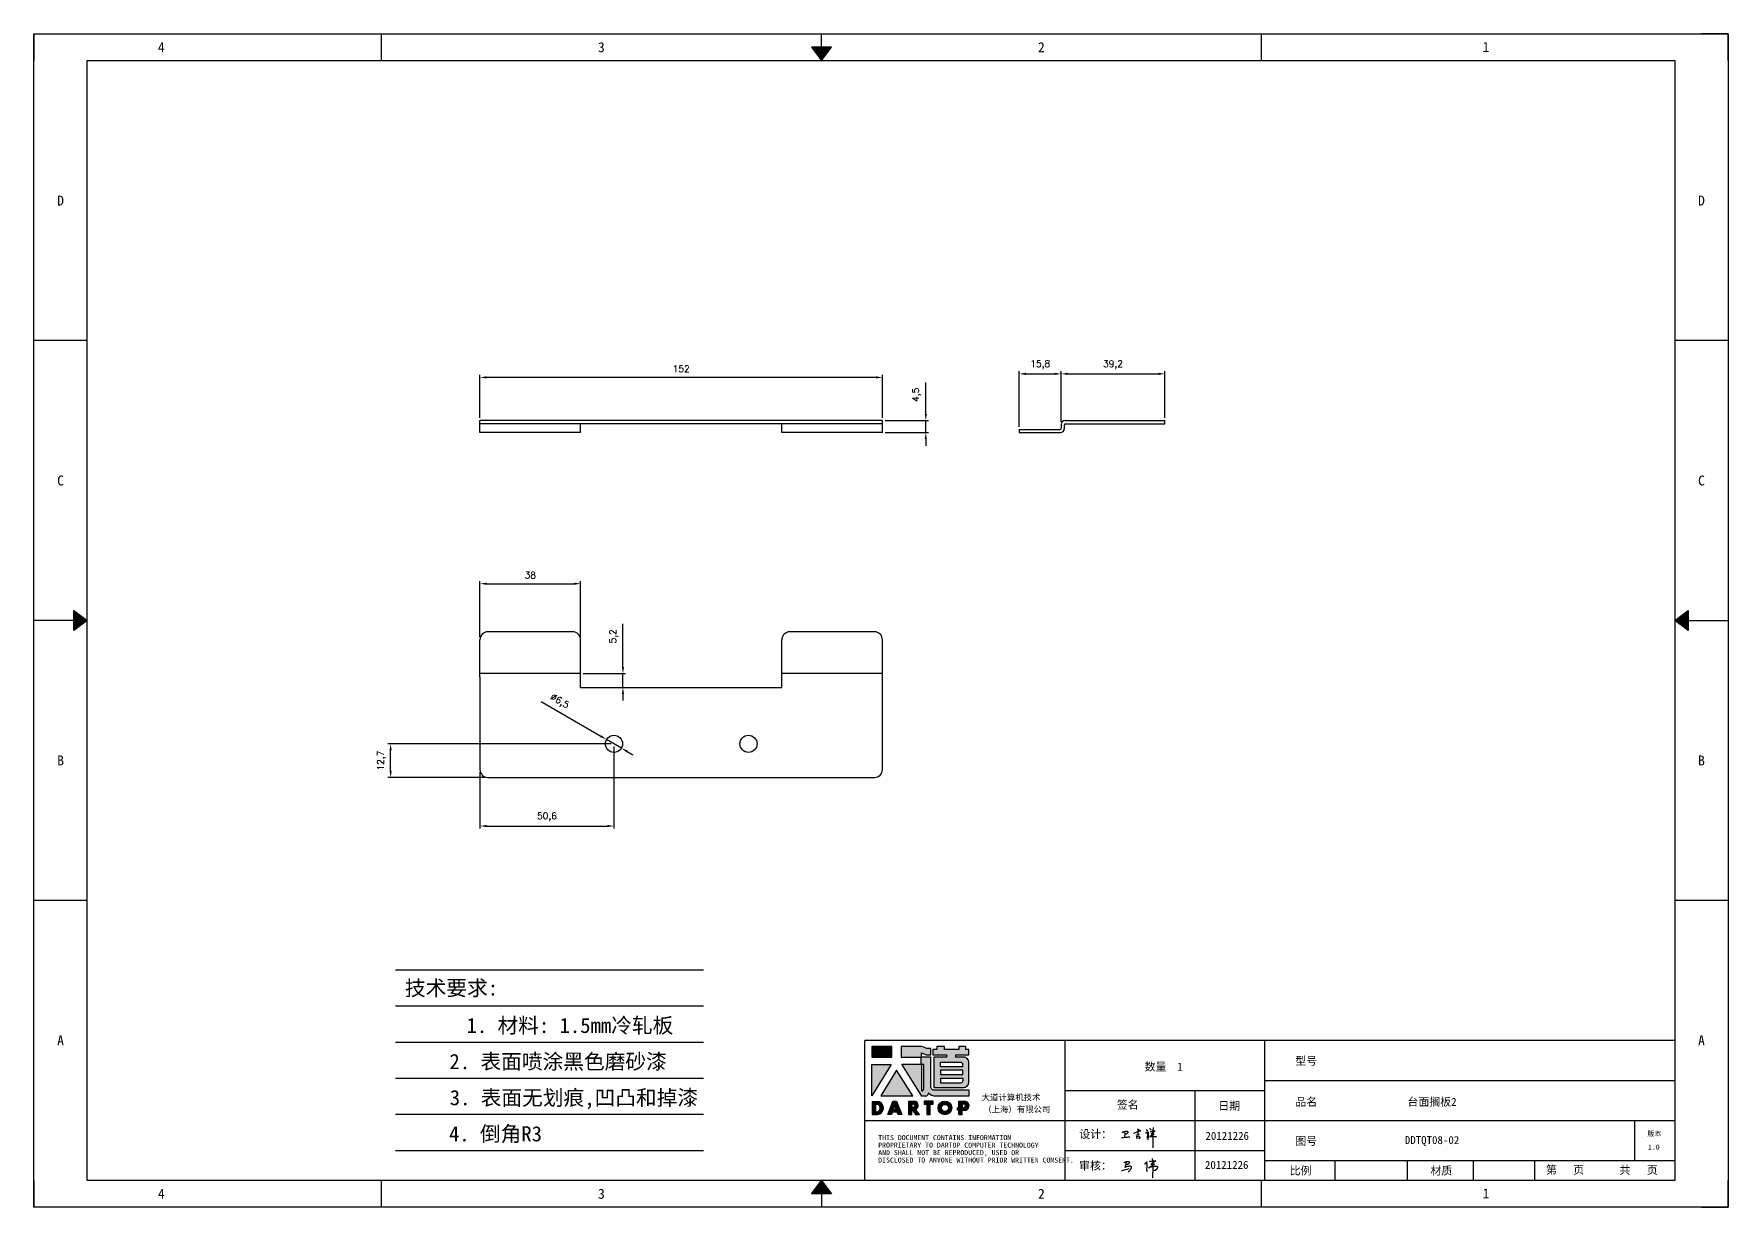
# Model space of a CAD drawing. Header units: millimetres. Extents: x 120943 to 145233, y 4425 to 40233.
# Drawn here: x 124384 to 125023, y 4425 to 4868 of the extents above; entities that cross this region are included whole.
import ezdxf
from ezdxf.enums import TextEntityAlignment as Align

# ---------------------------------------------------------------- set-up
doc = ezdxf.new("R2010")
doc.units = ezdxf.units.MM
doc.linetypes.add('DOT', pattern=[0.25, 0, -0.25])
doc.layers.add('4', color=7, linetype='Continuous')
doc.layers.add('print', color=30, linetype='Continuous')
doc.layers.add('dim', color=2, linetype='Continuous', lineweight=9)
doc.styles.add('Dartop', font='SIMFANG.TTF')
doc.styles.add('HZ', font='SimSun.ttf')
doc.styles.add('hzHT', font='SIMHEI.TTF')
doc.styles.get("Standard").update_dxf_attribs({"font": 'txt', "bigfont": 'gbcbig.shx'})
doc.dimstyles.new('0.5small', dxfattribs={"dimtxt": 2.5, "dimasz": 2.5, "dimexe": 1, "dimexo": 1, "dimgap": 2, "dimtad": 1, "dimtxsty": 'Standard', "dimcen": 2.5, "dimadec": 0, "dimazin": 0, "dimtfac": 1, "dimtmove": 0, "dimatfit": 3, "dimfxl": 1, "dimarcsym": 0})

# ---------------------------------------------------------------- blocks, each defined once
blk = doc.blocks.new('*U527')
at = {"color": 254, "linetype": 'Continuous', "extrusion": (0, 0, -1)}
for points in [[(-17, 0.333), (-16.812, 0.25), (-17, 0.5)], [(-17, 0.333), (-17.188, 0.25), (-16.812, 0.25)], [(-17, 0.333), (-17, 0.5), (-17.188, 0.25)]]:
    blk.add_solid(points, dxfattribs=at)
blk = doc.blocks.new('*U526')
at = {"color": 254, "linetype": 'Continuous', "extrusion": (0, 0, -1)}
for points in [[(-33.167, 11), (-33, 11), (-33.25, 11.188)], [(-33.167, 11), (-33.25, 11.188), (-33.25, 10.812)], [(-33.167, 11), (-33.25, 10.812), (-33, 11)]]:
    blk.add_solid(points, dxfattribs=at)
blk = doc.blocks.new('*U528')
at = {"color": 254, "linetype": 'Continuous'}
for points in [[(17, 21.667), (17.188, 21.75), (16.812, 21.75)], [(17, 21.667), (16.812, 21.75), (17, 21.5)], [(17, 21.667), (17, 21.5), (17.188, 21.75)]]:
    blk.add_solid(points, dxfattribs=at)
blk = doc.blocks.new('*U525')
at = {"color": 254, "linetype": 'Continuous', "extrusion": (0, 0, -1)}
for points in [[(-0.833, 11), (-0.75, 10.812), (-0.75, 11.188)], [(-0.833, 11), (-0.75, 11.188), (-1, 11)], [(-0.833, 11), (-1, 11), (-0.75, 10.812)]]:
    blk.add_solid(points, dxfattribs=at)
blk = doc.blocks.new('dadao')
for p, q in [((48, 19.2), (44.9, 10.4)), ((44.9, 10.4), (51.2, 10.4)), ((51.2, 10.4), (48, 19.2))]:
    blk.add_line(p, q)
for points in [[(41.8, 121.6), (41.8, 143.7), (-0.4, 143.7), (-0.4, 121.6), (41.8, 121.6)], [(104.8, 122), (104.8, 130.3), (114.1, 126.3), (124.2, 126.3), (124.2, 139.6), (115.9, 139.6), (105.1, 143.9), (61.5, 143.9)], [(61.7, 144), (61.7, 121.3), (103.9, 121.3)], [(113.4, 38.7), (105.1, 38.7), (63, 106.5), (103.9, 106.5), (103.9, 120.9), (103.9, 121.3)], [(109.7, 53.6), (109.7, 106.2), (104.3, 106.2), (104.3, 50.4), (106.6, 50.4)], [(144.6, 94.4), (144.6, 84.8), (192, 84.8), (192, 94.1), (144.9, 94.1)], [(120.2, 45), (119.5, 45), (119.5, 44.6)], [(0, 28), (0, 0), (11.8, 0)], [(0.1, 28), (14, 28)], [(7.1, 21.8), (7.1, 6.1), (12, 6.1)], [(7.1, 21.8), (11.4, 21.8)], [(76.8, 28.2), (76.8, 0), (84.1, 0), (84.1, 11.1), (91.6, -0.1), (100.3, -0.1), (91.7, 11.1)], [(76.8, 28.2), (90.6, 28.2)], [(84, 22.7), (84, 15.3), (87.2, 15.3)], [(84, 22.7), (87.3, 22.7)], [(183.7, 0), (183.7, 9.6), (180.6, 9.6), (180.6, 14.9), (183.8, 14.9), (183.8, 28.1), (196.1, 28.1), (196.5, 28.1)], [(183.7, 0), (190.9, 0), (190.9, 9.6), (198.8, 9.6)], [(194.9, 22.3), (190.8, 22.3), (190.8, 15), (194.4, 15)]]:
    blk.add_lwpolyline(points)
blk.add_lwpolyline([(137.1, 144.2), (137.1, 137.9), (128.3, 137.9), (128.3, 126.5), (157.3, 126.5), (157.3, 121.5), (130.3, 121.5), (130.3, 57.5), (194.4, 57.5, 0.414214), (204.4, 67.5), (204.4, 111.3, 0.414214), (194.4, 121.3), (177.5, 121.3), (177.5, 126.3), (204.7, 126.3), (204.7, 137.7), (198.2, 137.7), (198.2, 143.9), (183.3, 143.9), (183.3, 138), (153, 138), (153, 144.2), (137.1, 144.2)], format="xyb", close=True)
for points in [[(104.8, 122), (123.4, 122), (123.4, 60, 0.414214), (131.4, 52), (204.8, 52), (204.8, 39.1), (131.7, 39.1)], [(144.3, 110.8), (144.3, 101.8), (192.3, 101.8), (192.3, 105.5, 0.414214), (187.3, 110.5), (144.3, 110.5)], [(144.6, 77), (144.6, 67.5), (187.6, 67.5, 0.414214), (192.6, 72.5), (192.6, 76.4), (144.6, 76.4)]]:
    blk.add_lwpolyline(points, format="xyb")
for points in [[(-0.3, 106.2), (40.4, 106.2), (-0.3, 39.7), (-0.3, 106.2)], [(51.7, 94.1), (18.4, 39.3), (86.2, 39.3)], [(43.8, 28.2), (51.8, 28.2), (62.6, -0.1), (55, -0.1), (53.2, 5), (42.9, 5), (41.1, 0), (33.6, 0)], [(110, 28.1), (110, 21.9), (116, 21.9), (116, -0.1), (123.2, -0.1), (123.2, 22), (129.2, 22), (129.2, 28.1), (110, 28.1)]]:
    blk.add_lwpolyline(points, close=True)
for radius in [14.5, 7.44]:
    blk.add_circle((154.2, 14.2), radius)
for centre, radius, start, end in [((99.2, 60.7), 12.6, 305.6399, 325.969), ((111.6, 46.7), 8.19, 282.9811, 347.6627), ((136, 61.7), 22.9, 226.7358, 259.3209), ((8.5, 13.9), 8.49, 294.2143, 69.7177), ((9.6, 14.2), 14.4, 278.6604, 72.3203), ((86.4, 19), 3.8, 282.527, 76.7196), ((88.6, 19.4), 8.95, 290.6073, 77.2124), ((193.7, 18.7), 3.8, 280.9891, 72.5513), ((195.7, 18.6), 9.51, 288.8959, 85.2442)]:
    blk.add_arc(centre, radius, start, end)
blk = doc.blocks.new('h')
for p, q in [((20768.1, -2360.9), (20773, -2359.1)), ((20769.5, -2366.9), (20769.8, -2370.6)), ((20769.8, -2370.6), (20770.9, -2378)), ((20770.9, -2378), (20771.5, -2370.6)), ((20772.4, -2369.3), (20774.9, -2367.8)), ((20773, -2359.1), (20784.1, -2355.2)), ((20773.3, -2331.8), (20775.3, -2338.7)), ((20789.1, -2340.9), (20773.5, -2331.9)), ((20775.3, -2338.7), (20775.6, -2351.2)), ((20775.6, -2351.2), (20775.5, -2357.3)), ((20782.2, -2369.2), (20780, -2377.1)), ((20780, -2377.1), (20788.3, -2371.3)), ((20780.1, -2366.4), (20780.8, -2366.4)), ((20781.9, -2367.4), (20782.2, -2369.2)), ((20845.7, -2343.5), (20848.4, -2353)), ((20848.9, -2370.3), (20847.9, -2424)), ((20848.4, -2353), (20848.9, -2370.3))]:
    blk.add_line(p, q)
for points in [[(20696.6, -2372.4, 0.002073), (20710.6, -2371.9, 0.016137), (20719.6, -2371.3, 0.008314), (20736.9, -2369.3)], [(20699.1, -2348.2, -0.029745), (20704.6, -2345.4, -0.046842), (20708.4, -2344.2, -0.00919), (20714.3, -2343, -0.018517), (20717.2, -2342.5, -0.037841), (20720.3, -2342.4, -0.039541), (20723.2, -2342.8, -0.149785), (20726, -2344.3, -0.204935), (20726.9, -2346.6, -0.074872), (20726.5, -2348.3, -0.061615), (20725.6, -2350.3, -0.034204), (20723.8, -2352.6, -0.045776), (20722.3, -2354.1, -0.054985), (20720.4, -2355.3, -0.036348), (20717.3, -2356.5, -0.067752), (20715.7, -2356.8, -0.043553), (20713.2, -2356.7)], [(20755, -2351.9, -0.024077), (20759.9, -2350.1, -0.013147), (20768.7, -2346.5, -0.00522), (20775.4, -2344.1, -0.018517), (20777.3, -2343.4, -0.008274), (20786.3, -2341, -0.039541), (20788.3, -2340.8, -0.079216), (20789.4, -2341, -0.204935)], [(20813.5, -2350.1, 0.007348), (20815.9, -2348.7, 0.008421), (20818, -2347.3, 0.009459), (20819.7, -2346.2, -0.016325), (20820.7, -2345.5, -0.173771), (20821.8, -2345.3, -0.085159), (20823.9, -2346, -0.125883), (20826, -2347.9, -0.160659), (20826.6, -2350.1, -0.010447), (20826.5, -2352.3, -0.008247), (20826.2, -2355.1, -0.002698), (20825.3, -2374, 0.001562), (20823.9, -2383.7, 0.016137)], [(20816.8, -2335, -0.053561), (20819.6, -2336.1, -0.075272), (20821.3, -2337.3, -0.005295), (20822.5, -2338.5, -0.009337), (20823.1, -2339.1, -0.026146), (20823.7, -2339.8, -0.016644), (20824.5, -2340.9)], [(20832.1, -2329.2, -0.053561), (20834.9, -2330.3, -0.075272), (20836.7, -2331.5, -0.005295), (20837.8, -2332.6, -0.009337), (20838.5, -2333.3, -0.026146), (20839, -2334, -0.016644), (20839.8, -2335.1)], [(20836, -2343.7, -0.02797), (20842.1, -2342.6, -0.048868), (20845.6, -2342.2, -0.00919), (20851.1, -2341.4, -0.018517), (20853.9, -2341.1, -0.037841), (20856.7, -2341.2, -0.039541), (20859.4, -2341.6, -0.018282), (20840.6, -2354.7, -0.000937)], [(20847.6, -2340.2, 0.021784), (20849.6, -2335.9, 0.028296), (20850.8, -2332.4, 0.008136), (20851.9, -2328.2, 0.028913), (20852.2, -2327, 0.08193), (20852.1, -2325.9, 0.075058), (20851.7, -2324.7, 0.275043)]]:
    blk.add_lwpolyline(points, format="xyb")
for points in [[(20711.3, -2343.5), (20711.3, -2343.5), (20711.5, -2355.8), (20710.7, -2368), (20710.6, -2371.9)], [(20821.5, -2350.6), (20822.4, -2359.2), (20822.2, -2364.9), (20821.7, -2369), (20821.3, -2376.3), (20823.6, -2368.5), (20827.2, -2366.3), (20829.5, -2366.3)], [(20840.6, -2354.7), (20850, -2354.7), (20855, -2354.3), (20845.9, -2361.1), (20840.5, -2364), (20833, -2367.5), (20863.2, -2367.4), (20865.9, -2367.3)]]:
    blk.add_lwpolyline(points)
for centre, radius, start, end in [((20773.7, -2371.2), 2.3, 121.9907, 163.60158), ((20787.5, -2406), 40.3, 100.61827, 108.24823), ((20780.8, -2367.6), 1.15, 9.4675, 90)]:
    blk.add_arc(centre, radius, start, end)
blk = doc.blocks.new('*D1607')
at = {"layer": 'Defpoints', "color": 0}
for p in [(124810.7, 4740.05), (124810.7, 4722.4), (124771.5, 4720.9)]:
    blk.add_point(p, dxfattribs=at)
at = {"layer": 'dim', "color": 0, "lineweight": -2}
for p, q in [((124771.5, 4721.9), (124771.5, 4741.05)), ((124774, 4740.05), (124808.2, 4740.05)), ((124810.7, 4723.4), (124810.7, 4741.05))]:
    blk.add_line(p, q, dxfattribs=at)
at = {"layer": 'dim', "color": 0}
for points in [[(124774, 4740.47), (124774, 4739.64), (124771.5, 4740.05)], [(124808.2, 4740.47), (124808.2, 4739.64), (124810.7, 4740.05)]]:
    blk.add_solid(points, dxfattribs=at)
at = {"layer": 'dim', "color": 0, "insert": (124791.1, 4743.51), "char_height": 2.5, "attachment_point": 5}
blk.add_mtext('39,2', dxfattribs=at)
blk = doc.blocks.new('*D1608')
at = {"layer": 'Defpoints', "color": 0}
for p in [(124771.5, 4740.05), (124755.7, 4719.1), (124771.5, 4720.9)]:
    blk.add_point(p, dxfattribs=at)
at = {"layer": 'dim', "color": 0, "lineweight": -2}
for p, q in [((124755.7, 4720.1), (124755.7, 4741.05)), ((124758.2, 4740.05), (124769, 4740.05)), ((124771.5, 4721.9), (124771.5, 4741.05))]:
    blk.add_line(p, q, dxfattribs=at)
at = {"layer": 'dim', "color": 0}
for points in [[(124758.2, 4740.47), (124758.2, 4739.64), (124755.7, 4740.05)], [(124769, 4740.47), (124769, 4739.64), (124771.5, 4740.05)]]:
    blk.add_solid(points, dxfattribs=at)
at = {"layer": 'dim', "color": 0, "insert": (124763.6, 4743.51), "char_height": 2.5, "attachment_point": 5}
blk.add_mtext('15,8', dxfattribs=at)
blk = doc.blocks.new('*D1609')
at = {"layer": 'Defpoints', "color": 0}
for p in [(124590.02, 4660.78), (124552.02, 4639.61), (124590.02, 4639.61)]:
    blk.add_point(p, dxfattribs=at)
at = {"layer": 'dim', "color": 0, "lineweight": -2}
for p, q in [((124552.02, 4640.61), (124552.02, 4661.78)), ((124554.52, 4660.78), (124587.52, 4660.78)), ((124590.02, 4640.61), (124590.02, 4661.78))]:
    blk.add_line(p, q, dxfattribs=at)
at = {"layer": 'dim', "color": 0}
for points in [[(124554.52, 4661.19), (124554.52, 4660.36), (124552.02, 4660.78)], [(124587.52, 4661.19), (124587.52, 4660.36), (124590.02, 4660.78)]]:
    blk.add_solid(points, dxfattribs=at)
at = {"layer": 'dim', "color": 0, "insert": (124571.02, 4664.03), "char_height": 2.5, "attachment_point": 5}
blk.add_mtext('38', dxfattribs=at)
blk = doc.blocks.new('*D1610')
at = {"layer": 'Defpoints', "color": 0}
for p in [(124590.02, 4626.81), (124590.02, 4621.61), (124606.01, 4621.61)]:
    blk.add_point(p, dxfattribs=at)
at = {"layer": 'dim', "color": 0, "lineweight": -2}
for p, q in [((124606.01, 4629.31), (124606.01, 4645.6)), ((124591.02, 4626.81), (124607.01, 4626.81)), ((124606.01, 4621.61), (124606.01, 4626.81)), ((124591.02, 4621.61), (124607.01, 4621.61)), ((124606.01, 4619.11), (124606.01, 4616.61))]:
    blk.add_line(p, q, dxfattribs=at)
at = {"layer": 'dim', "color": 0}
for points in [[(124605.6, 4629.31), (124606.43, 4629.31), (124606.01, 4626.81)], [(124605.6, 4619.11), (124606.43, 4619.11), (124606.01, 4621.61)]]:
    blk.add_solid(points, dxfattribs=at)
at = {"layer": 'dim', "color": 0, "insert": (124602.55, 4640.89), "char_height": 2.5, "attachment_point": 5, "rotation": 90}
blk.add_mtext('5,2', dxfattribs=at)
blk = doc.blocks.new('*D1611')
at = {"layer": 'Defpoints', "color": 0}
for p in [(124704.02, 4722.4), (124720.4, 4722.4), (124704.02, 4717.9)]:
    blk.add_point(p, dxfattribs=at)
at = {"layer": 'dim', "color": 0, "lineweight": -2}
for p, q in [((124720.4, 4724.9), (124720.4, 4736.81)), ((124705.02, 4722.4), (124721.4, 4722.4)), ((124720.4, 4717.9), (124720.4, 4722.4)), ((124705.02, 4717.9), (124721.4, 4717.9)), ((124720.4, 4715.4), (124720.4, 4712.9))]:
    blk.add_line(p, q, dxfattribs=at)
at = {"layer": 'dim', "color": 0}
for points in [[(124719.98, 4724.9), (124720.81, 4724.9), (124720.4, 4722.4)], [(124719.98, 4715.4), (124720.81, 4715.4), (124720.4, 4717.9)]]:
    blk.add_solid(points, dxfattribs=at)
at = {"layer": 'dim', "color": 0, "insert": (124716.94, 4732.11), "char_height": 2.5, "attachment_point": 5, "rotation": 90}
blk.add_mtext('4,5', dxfattribs=at)
blk = doc.blocks.new('*D1612')
at = {"layer": 'Defpoints', "color": 0}
for p in [(124552.02, 4738.71), (124552.02, 4722.4), (124704.02, 4722.4)]:
    blk.add_point(p, dxfattribs=at)
at = {"layer": 'dim', "color": 0, "lineweight": -2}
for p, q in [((124552.02, 4723.4), (124552.02, 4739.71)), ((124701.52, 4738.71), (124554.52, 4738.71)), ((124704.02, 4723.4), (124704.02, 4739.71))]:
    blk.add_line(p, q, dxfattribs=at)
at = {"layer": 'dim', "color": 0}
for points in [[(124554.52, 4739.13), (124554.52, 4738.3), (124552.02, 4738.71)], [(124701.52, 4739.13), (124701.52, 4738.3), (124704.02, 4738.71)]]:
    blk.add_solid(points, dxfattribs=at)
at = {"layer": 'dim', "color": 0, "insert": (124628.02, 4741.96), "char_height": 2.5, "attachment_point": 5}
blk.add_mtext('152', dxfattribs=at)
blk = doc.blocks.new('*D1613')
at = {"layer": 'Defpoints', "color": 0}
for p in [(124599.8, 4601.94), (124605.43, 4598.68)]:
    blk.add_point(p, dxfattribs=at)
at = {"layer": 'dim', "color": 0, "lineweight": -2}
for p, q in [((124575.13, 4616.24), (124597.64, 4603.19)), ((124605.43, 4598.68), (124599.8, 4601.94)), ((124607.59, 4597.43), (124609.75, 4596.17))]:
    blk.add_line(p, q, dxfattribs=at)
at = {"layer": 'dim', "color": 0}
for points in [[(124597.85, 4603.55), (124597.43, 4602.83), (124599.8, 4601.94)], [(124607.8, 4597.79), (124607.38, 4597.07), (124605.43, 4598.68)]]:
    blk.add_solid(points, dxfattribs=at)
at = {"layer": 'dim', "color": 0, "insert": (124582.02, 4616.24), "char_height": 2.5, "attachment_point": 5, "rotation": 329.90799}
blk.add_mtext('∅6,5', dxfattribs=at)
blk = doc.blocks.new('*D1614')
at = {"layer": 'Defpoints', "color": 0}
for p in [(124602.62, 4600.31), (124552.02, 4590.61), (124602.62, 4569.26)]:
    blk.add_point(p, dxfattribs=at)
at = {"layer": 'dim', "color": 0, "lineweight": -2}
for p, q in [((124602.62, 4599.31), (124602.62, 4568.26)), ((124552.02, 4589.61), (124552.02, 4568.26)), ((124554.52, 4569.26), (124600.12, 4569.26))]:
    blk.add_line(p, q, dxfattribs=at)
at = {"layer": 'dim', "color": 0}
for points in [[(124554.52, 4569.68), (124554.52, 4568.84), (124552.02, 4569.26)], [(124600.12, 4569.68), (124600.12, 4568.84), (124602.62, 4569.26)]]:
    blk.add_solid(points, dxfattribs=at)
at = {"layer": 'dim', "color": 0, "insert": (124577.32, 4572.72), "char_height": 2.5, "attachment_point": 5}
blk.add_mtext('50,6', dxfattribs=at)
blk = doc.blocks.new('*D1615')
at = {"layer": 'Defpoints', "color": 0}
for p in [(124518.27, 4600.31), (124602.62, 4600.31), (124555.02, 4587.61)]:
    blk.add_point(p, dxfattribs=at)
at = {"layer": 'dim', "color": 0, "lineweight": -2}
for p, q in [((124601.62, 4600.31), (124517.27, 4600.31)), ((124518.27, 4590.11), (124518.27, 4597.81)), ((124554.02, 4587.61), (124517.27, 4587.61))]:
    blk.add_line(p, q, dxfattribs=at)
at = {"layer": 'dim', "color": 0}
for points in [[(124517.86, 4597.81), (124518.69, 4597.81), (124518.27, 4600.31)], [(124517.86, 4590.11), (124518.69, 4590.11), (124518.27, 4587.61)]]:
    blk.add_solid(points, dxfattribs=at)
at = {"layer": 'dim', "color": 0, "insert": (124514.81, 4593.96), "char_height": 2.5, "attachment_point": 5, "rotation": 90}
blk.add_mtext('12,7', dxfattribs=at)

msp = doc.modelspace()

# ---------------------------------------------------------------- hatches: boundary and pattern name
for points in [[(124707.561, 4485.914), (124700.027, 4485.914), (124700.027, 4481.978), (124707.561, 4481.978)], [(124707.318, 4479.224), (124700.047, 4479.224), (124700.047, 4467.353)], [(124709.334, 4477.07), (124703.39, 4467.274), (124715.493, 4467.274)], [(124723.178, 4465.269), (124719.738, 4465.269), (124719.738, 4464.178), (124720.812, 4464.178), (124720.812, 4460.246), (124722.097, 4460.246), (124722.097, 4464.181), (124723.178, 4464.181)]]:
    msp.add_hatch(color=0).paths.add_polyline_path(points)
h = msp.add_hatch(color=0)
h.paths.add_polyline_path([(124718.819, 4483.522), (124720.482, 4482.804), (124722.28, 4482.804), (124722.28, 4485.183), (124720.797, 4485.183), (124718.864, 4485.946), (124711.121, 4485.946), (124711.121, 4481.923), (124718.655, 4481.923), (124718.655, 4481.841), (124718.655, 4479.269), (124711.349, 4479.269), (124718.864, 4467.175), (124720.352, 4467.175, 0.2793748), (124721.438, 4468.232), (124721.438, 4468.288), (124721.57, 4468.288, 0.1431454), (124723.618, 4467.245), (124736.677, 4467.245), (124736.677, 4469.539), (124723.563, 4469.539, -0.4142136), (124722.134, 4470.967), (124722.134, 4482.05), (124718.819, 4482.05)])
h.paths.add_polyline_path([(124718.731, 4479.218), (124719.689, 4479.218), (124719.689, 4469.831, -0.0889357), (124719.134, 4469.261), (124718.728, 4469.261)], flags=16)
h = msp.add_hatch(color=0)
h.paths.add_polyline_path([(124736.654, 4484.85), (124735.492, 4484.85), (124735.492, 4485.955), (124732.837, 4485.955), (124732.837, 4484.905), (124727.415, 4484.905), (124727.415, 4486.011), (124724.575, 4486.011), (124724.575, 4484.885), (124723.006, 4484.885), (124723.006, 4482.847), (124728.184, 4482.847), (124728.184, 4481.946), (124723.359, 4481.946), (124723.359, 4470.536), (124734.813, 4470.536, 0.4142136), (124736.599, 4472.322), (124736.599, 4480.135, 0.4142136), (124734.813, 4481.921), (124731.785, 4481.921), (124731.785, 4482.805), (124736.654, 4482.805)])
h.paths.add_polyline_path([(124733.548, 4479.987, -0.4142136), (124734.441, 4479.094), (124734.441, 4478.439), (124725.866, 4478.439), (124725.866, 4479.987)], flags=16)
h.paths.add_polyline_path([(124734.386, 4477.058), (124734.386, 4475.4), (124725.921, 4475.4), (124725.921, 4477.058)], flags=16)
h.paths.add_polyline_path([(124734.496, 4473.907), (124734.496, 4473.197, -0.4142136), (124733.604, 4472.305), (124725.921, 4472.305), (124725.921, 4473.907)], flags=16)
h = msp.add_hatch(color=0)
h.paths.add_polyline_path([(124702.595, 4465.251), (124700.101, 4465.251), (124700.101, 4460.261), (124702.202, 4460.261, 0.7930159)])
h.paths.add_polyline_path([(124702.239, 4461.354), (124701.367, 4461.354), (124701.367, 4464.158), (124702.142, 4464.158, -0.6713609)], flags=16)
h = msp.add_hatch(color=0)
h.paths.add_polyline_path([(124709.353, 4465.292), (124707.929, 4465.292), (124706.098, 4460.255), (124707.447, 4460.255), (124707.764, 4461.148), (124709.591, 4461.148), (124709.915, 4460.245), (124711.274, 4460.245)])
h.paths.add_polyline_path([(124709.242, 4462.11), (124708.11, 4462.11), (124708.666, 4463.693)], flags=16)
h = msp.add_hatch(color=0)
h.paths.add_polyline_path([(124716.272, 4465.289), (124713.819, 4465.289), (124713.819, 4460.253), (124715.115, 4460.253), (124715.115, 4462.249), (124716.448, 4460.235), (124718.014, 4460.235), (124716.481, 4462.237, 0.7440549)])
h.paths.add_polyline_path([(124715.104, 4462.995), (124715.104, 4464.317), (124715.683, 4464.317, -0.796809), (124715.674, 4462.995)], flags=16)
h = msp.add_hatch(color=0)
h.paths.add_polyline_path([(124725.048, 4462.789, 1), (124730.219, 4462.789, 1)])
h.paths.add_polyline_path([(124728.962, 4462.789, -1), (124726.305, 4462.789, -1)], flags=16)
h = msp.add_hatch(color=0)
h.paths.add_polyline_path([(124735.18, 4465.277), (124735.106, 4465.277), (124732.918, 4465.277), (124732.918, 4462.927), (124732.338, 4462.927), (124732.338, 4461.972), (124732.909, 4461.972), (124732.909, 4460.261), (124734.186, 4460.261), (124734.186, 4461.979), (124735.589, 4461.979, 0.8123038)])
h.paths.add_polyline_path([(124734.167, 4462.933), (124734.167, 4464.248), (124734.893, 4464.248, -0.7782134), (124734.819, 4462.933)], flags=16)

# ---------------------------------------------------------------- linework, layer by layer
at = {"color": 0, "linetype": 'DOT'}
for p, q in [((124383.537, 4868.472), (125013.33, 4868.472)), ((124383.537, 4435.375), (124383.537, 4858.4)), ((125023.402, 4858.4), (125023.402, 4435.375)), ((125013.33, 4425.303), (124383.537, 4425.303))]:
    msp.add_line(p, q, dxfattribs=at)
at = {"color": 0}
for p, q in [((124383.537, 4868.472), (124383.537, 4858.4)), ((124383.537, 4868.472), (124383.537, 4868.472)), ((124514.765, 4858.4), (124514.765, 4868.472)), ((124680.953, 4863.436), (124680.953, 4868.472)), ((124847.142, 4858.4), (124847.142, 4868.472)), ((125023.402, 4868.472), (125013.33, 4868.472)), ((125023.402, 4858.4), (125023.402, 4868.472)), ((124403.681, 4435.375), (124403.681, 4858.4)), ((124403.681, 4858.4), (125003.258, 4858.4)), ((125003.258, 4858.4), (125003.258, 4435.375)), ((124403.681, 4752.644), (124383.537, 4752.644)), ((125023.402, 4752.644), (125003.258, 4752.644)), ((124398.645, 4646.888), (124383.537, 4646.888)), ((125008.294, 4646.888), (125023.402, 4646.888)), ((124403.681, 4541.132), (124383.537, 4541.132)), ((125023.402, 4541.132), (125003.258, 4541.132)), ((125003.258, 4488.253), (124697.321, 4488.253)), ((124697.321, 4435.375), (124697.321, 4488.253)), ((124772.861, 4488.253), (124772.861, 4435.375)), ((124848.401, 4435.375), (124848.401, 4488.253)), ((124848.401, 4473.145), (125003.258, 4473.145)), ((124772.861, 4469.368), (124848.401, 4469.368)), ((124821.962, 4469.368), (124821.962, 4435.375)), ((124697.321, 4458.037), (124772.861, 4458.037)), ((124772.861, 4458.037), (125003.258, 4458.037)), ((124988.15, 4442.929), (124988.15, 4458.037)), ((124772.861, 4446.706), (124848.401, 4446.706)), ((124848.401, 4442.929), (125003.258, 4442.929)), ((124874.978, 4435.375), (124874.978, 4442.929)), ((124902.367, 4435.375), (124902.367, 4442.929)), ((124927.266, 4435.375), (124927.266, 4442.929)), ((124950.38, 4435.375), (124950.38, 4442.929)), ((124383.537, 4435.375), (124383.537, 4425.303)), ((125003.258, 4435.375), (124403.681, 4435.375)), ((124514.765, 4425.303), (124514.765, 4435.375)), ((124847.142, 4425.303), (124847.142, 4435.375)), ((125023.402, 4425.303), (125023.402, 4435.375)), ((124680.953, 4430.339), (124680.953, 4425.303)), ((124383.537, 4425.303), (124383.537, 4425.303)), ((125013.33, 4425.303), (125023.402, 4425.303))]:
    msp.add_line(p, q, dxfattribs=at)
for p, q in [((124704.017, 4722.397), (124552.017, 4722.397)), ((124552.017, 4717.897), (124552.017, 4722.397)), ((124704.017, 4717.897), (124704.017, 4722.397)), ((124773.005, 4722.397), (124810.705, 4722.397)), ((124810.705, 4721.197), (124810.705, 4722.397)), ((124704.017, 4721.197), (124552.017, 4721.197)), ((124590.017, 4717.897), (124552.017, 4717.897)), ((124590.017, 4717.897), (124590.017, 4721.197)), ((124666.017, 4717.897), (124666.017, 4721.197)), ((124704.017, 4717.897), (124666.017, 4717.897)), ((124755.705, 4719.097), (124755.705, 4717.897)), ((124755.705, 4719.097), (124771.005, 4719.097)), ((124755.705, 4717.897), (124771.205, 4717.897)), ((124771.505, 4720.897), (124771.505, 4719.597)), ((124772.705, 4720.697), (124772.705, 4719.397)), ((124773.205, 4721.197), (124810.705, 4721.197)), ((124774.205, 4721.197), (124810.705, 4721.197)), ((124552.017, 4625.609), (124552.017, 4639.609)), ((124587.017, 4642.609), (124555.017, 4642.609)), ((124590.017, 4621.609), (124590.017, 4639.609)), ((124666.017, 4621.609), (124666.017, 4639.609)), ((124701.017, 4642.609), (124669.017, 4642.609)), ((124704.017, 4625.609), (124704.017, 4639.609)), ((124590.017, 4626.809), (124552.017, 4626.809)), ((124704.017, 4626.809), (124666.017, 4626.809)), ((124552.017, 4625.609), (124552.017, 4590.609)), ((124590.017, 4621.609), (124666.017, 4621.609)), ((124704.017, 4590.609), (124704.017, 4625.609)), ((124555.017, 4587.609), (124701.017, 4587.609)), ((124805.836, 4440.827), (124805.302, 4440.542)), ((124805.332, 4441.428), (124806.276, 4441.428)), ((124806.78, 4441.474), (124805.836, 4440.827)), ((124805.87, 4443.668), (124806.087, 4441.858)), ((124806.087, 4441.858), (124806.122, 4440.521)), ((124806.276, 4441.428), (124806.78, 4441.474)), ((124805.302, 4440.542), (124804.56, 4440.14)), ((124806.122, 4440.521), (124806.042, 4436.361))]:
    msp.add_line(p, q)
for points in [[(124680.953, 4858.4), (124684.73, 4863.436), (124677.176, 4863.436), (124680.953, 4858.4)], [(124403.681, 4646.888), (124398.645, 4643.111), (124398.645, 4650.665), (124403.681, 4646.888)], [(125003.258, 4646.888), (125008.294, 4650.665), (125008.294, 4643.111), (125003.258, 4646.888)], [(124680.953, 4435.375), (124684.73, 4430.339), (124677.176, 4430.339), (124680.953, 4435.375)]]:
    msp.add_lwpolyline(points, close=True, dxfattribs=at)
for points in [[(124795.126, 4442.081, -0.029745), (124795.558, 4442.297, -0.0468422), (124795.851, 4442.392, -0.0091902), (124796.307, 4442.484, -0.0185172), (124796.535, 4442.517, -0.0378406), (124796.771, 4442.524, -0.0395413), (124796.996, 4442.496, -0.1497852), (124797.215, 4442.377, -0.2049352), (124797.282, 4442.203, -0.0748717), (124797.256, 4442.067, -0.0616146), (124797.182, 4441.915, -0.0342039), (124797.047, 4441.737, -0.0457759), (124796.926, 4441.621, -0.054985), (124796.78, 4441.529, -0.0363479), (124796.537, 4441.433, -0.0677521), (124796.416, 4441.412, -0.0435534), (124796.225, 4441.422)], [(124804.56, 4440.14, -0.029745), (124805.233, 4440.478, -0.0468422), (124805.689, 4440.625, -0.0091902), (124806.401, 4440.768, -0.0185172), (124806.758, 4440.82, -0.0378406), (124807.126, 4440.832, -0.0395413), (124807.476, 4440.788, -0.1497852), (124807.818, 4440.602, -0.2049352), (124807.922, 4440.331, -0.0748717), (124807.883, 4440.118, -0.0616146), (124807.766, 4439.881, -0.0342039), (124807.556, 4439.603, -0.0457759), (124807.367, 4439.423, -0.054985), (124807.139, 4439.279, -0.0363479), (124806.761, 4439.129, -0.0677521), (124806.572, 4439.096, -0.0435534), (124806.274, 4439.112)], [(124804.869, 4442.542, -0.0279703), (124805.479, 4442.654, -0.0488679), (124805.833, 4442.692, -0.0091902), (124806.389, 4442.774, -0.0185172), (124806.667, 4442.8, -0.0378406), (124806.952, 4442.794, -0.0395413), (124807.221, 4442.746, -0.0182819), (124805.332, 4441.428, -0.0009369)]]:
    msp.add_lwpolyline(points, format="xyb")
msp.add_lwpolyline([(124796.078, 4442.44), (124796.078, 4442.44), (124795.934, 4441.555), (124795.696, 4440.723), (124795.541, 4440.212)])
for centre in [(124602.617, 4600.309), (124653.417, 4600.309)]:
    msp.add_circle(centre, 3.25)
for centre, radius, start, end in [((124773.005, 4720.897), 1.5, 90, 180), ((124771.005, 4719.597), 0.5, 270, 0), ((124771.205, 4719.397), 1.5, 270, 0), ((124773.205, 4720.697), 0.5, 90, 180), ((124555.017, 4639.609), 3, 90, 180), ((124587.017, 4639.609), 3, 0, 90), ((124669.017, 4639.609), 3, 90, 180), ((124701.017, 4639.609), 3, 0, 90), ((124555.017, 4590.609), 3, 180, 270), ((124701.017, 4590.609), 3, 270, 0), ((124799.692, 4425.748), 15.195, 100.36867, 102.47486), ((124797.631, 4437.011), 3.745, 96.125337, 100.36867), ((124797.432, 4438.871), 1.875, 87.457037, 96.125337), ((124797.439, 4439.028), 1.717, 78.399567, 87.457037), ((124797.681, 4440.21), 0.511, 44.324655, 78.399567), ((124799.337, 4448.073), 7.458, 299.265464, 300.9495), ((124816.233, 4385.56), 57.583, 102.46592, 103.2053), ((124776.992, 4469.395), 38.128, 313.366132, 315.296084), ((124803.808, 4441.542), 0.244, 52.375745, 91.291159), ((124589.36, 4448.459), 214.732, 357.565664, 358.057278), ((124803.725, 4441.58), 0.279, 357.196828, 33.705179), ((124797.436, 4441.992), 6.583, 352.912546, 354.802684), ((124799.905, 4441.767), 4.103, 354.802684, 357.196828), ((124794.022, 4440.676), 1.596, 281.076982, 291.212632), ((124758.921, 4583.152), 148.319, 283.91895, 284.971512), ((124797.98, 4435.99), 4.876, 113.202449, 120.017497), ((124796.836, 4438.66), 1.971, 102.47486, 113.202449), ((124796.518, 4439.928), 1.257, 283.816254, 294.030509), ((124796.787, 4439.306), 0.58, 294.836428, 309.901134), ((124789.054, 4446.44), 11.096, 316.919563, 320.58866), ((124795.342, 4441.05), 2.821, 324.094808, 331.378357), ((124797.532, 4439.943), 0.377, 319.573073, 337.48549), ((124796.493, 4440.773), 1.694, 324.910666, 333.348429), ((124797.317, 4440.465), 0.825, 326.76781, 340.871018), ((124797.844, 4440.369), 0.284, 357.998393, 44.324655), ((124797.567, 4440.378), 0.561, 340.871018, 357.998393), ((124924.233, 4421.162), 121.7, 171.410173, 171.768083)]:
    msp.add_arc(centre, radius, start, end)
at = {"layer": 'Defpoints'}
for p, q in [((124520.153, 4514.962), (124636.412, 4514.962)), ((124520.153, 4501.312), (124636.412, 4501.312)), ((124520.153, 4501.312), (124636.412, 4501.312)), ((124520.153, 4487.662), (124636.412, 4487.662)), ((124520.153, 4474.012), (124636.412, 4474.012)), ((124520.153, 4460.362), (124636.412, 4460.362)), ((124520.153, 4446.712), (124636.412, 4446.712))]:
    msp.add_line(p, q, dxfattribs=at)
at = {"layer": 'print'}
msp.add_lwpolyline([(124383.537, 4868.472), (125023.402, 4868.472), (125023.402, 4425.303), (124383.537, 4425.303)], close=True, dxfattribs=at)

# ---------------------------------------------------------------- block references
at = {"color": 0, "linetype": 'Continuous', "xscale": 20.14402654906928, "yscale": 20.14402654921842, "zscale": 20.14402654921862}
for name, p in [('*U528', (124338.505, 4425.303)), ('*U525', (124383.537, 4425.303)), ('*U526', (124338.505, 4425.303)), ('*U527', (124338.505, 4425.303))]:
    msp.add_blockref(name, p, dxfattribs=at)
at = {"color": 0}
for name, p, xscale, yscale, zscale in [('dadao', (124700.101, 4460.261), 0.1785493262164481, 0.178549326230053, 0.1785493262317104), ('h', (123190.906, 4635.437), 0.07747410198493163, 0.07747410198530816, 0.07747410198528001)]:
    msp.add_blockref(name, p, dxfattribs=dict(at, xscale=xscale, yscale=yscale, zscale=zscale))

# ---------------------------------------------------------------- texts
for s, height, style, p in [('4', 3.777, 'Dartop', (124431.671, 4863.436)), ('3', 3.777, 'Dartop', (124597.859, 4863.436)), ('2', 3.777, 'Dartop', (124764.048, 4863.436)), ('1', 3.777, 'Dartop', (124931.957, 4863.556)), ('D', 3.777, 'Dartop', (124393.609, 4805.522)), ('D', 3.777, 'Dartop', (125013.33, 4805.522)), ('C', 3.777, 'Dartop', (124393.609, 4699.766)), ('C', 3.777, 'Dartop', (125013.33, 4699.766)), ('B', 3.777, 'Dartop', (124393.609, 4594.01)), ('B', 3.777, 'Dartop', (125013.33, 4594.01)), ('A', 3.777, 'Dartop', (124393.609, 4488.253)), ('A', 3.777, 'Dartop', (125013.33, 4488.253)), ('数量  1', 3.0216, 'hzHT', (124810.224, 4478.349)), ('型号', 3.0216, 'hzHT', (124864.077, 4480.568)), ('品名', 3.0216, 'hzHT', (124864.077, 4465.056)), ('台面搁板2', 3.0216, 'hzHT', (124911.585, 4465.056)), ('签名', 3.0216, 'hzHT', (124796.651, 4463.949)), ('日期', 3.0216, 'hzHT', (124834.992, 4463.577)), ('20121226', 3.0216, 'hzHT', (124834.216, 4452.217)), ('版本', 1.8885, 'hzHT', (124995.558, 4453.024)), ('图号', 3.0216, 'hzHT', (124864.077, 4450.287)), ('DDTQT08-02', 3.0216, 'hzHT', (124911.585, 4450.627)), ('1.0', 1.8885, 'Dartop', (124995.331, 4447.977)), ('20121226', 3.0216, 'hzHT', (124834.036, 4441.253)), ('比例', 3.0216, 'hzHT', (124861.971, 4439.074)), ('材质', 3.0216, 'hzHT', (124915.095, 4439.074)), ('第   页', 3.0216, 'hzHT', (124961.837, 4439.387)), ('共   页', 3.0216, 'hzHT', (124989.593, 4439.277)), ('4', 3.777, 'Dartop', (124431.671, 4430.339)), ('3', 3.777, 'Dartop', (124597.859, 4430.339)), ('2', 3.777, 'Dartop', (124764.048, 4430.339)), ('1', 3.777, 'Dartop', (124931.957, 4430.459))]:
    msp.add_text(s, height=height, dxfattribs=dict(at, style=style)).set_placement(p, align=Align.MIDDLE_CENTER)
at = {"style": 'HZ'}
for s, p in [('技术要求:', (124541.267, 4508.073)), ('     1. 材料: 1.5mm冷轧板', (124576.233, 4493.952)), ('    2. 表面喷涂黑色磨砂漆', (124573.734, 4480.302)), ('3. 表面无划痕,凹凸和掉漆', (124587.498, 4466.652)), ('4. 倒角R3           ', (124579.312, 4453.002))]:
    msp.add_text(s, height=5.733, dxfattribs=at).set_placement(p, align=Align.MIDDLE_CENTER)
at = {"color": 0, "style": 'hzHT'}
for s, height, p in [('设计：', 3.0216, (124778.347, 4451.36)), ('THIS DOCUMENT CONTAINS INFORMATION', 1.8885, (124702.419, 4450.616)), ('PROPRIETARY TO DARTOP COMPUTER TECHNOLOGY', 1.8885, (124702.419, 4447.783)), ('AND SHALL NOT BE REPRODUCED, USED OR', 1.8885, (124702.419, 4444.95)), ('DISCLOSED TO ANYONE WITHOUT PRIOR WRITTEN CONSENT.', 1.8885, (124702.419, 4442.118)), ('审核：', 3.0216, (124778.302, 4439.461))]:
    msp.add_text(s, height=height, dxfattribs=at).set_placement(p)
at = {"layer": '4', "color": 0, "style": 'hzHT'}
for s, p in [('大道计算机技术', (124741.478, 4465.616)), ('（上海）有限公司', (124742.049, 4461.099))]:
    msp.add_text(s, height=2.2662, dxfattribs=at).set_placement(p)

# ---------------------------------------------------------------- dimensions: what is measured, and where the dimension line sits
at = {"layer": 'dim'}
for base, p1, p2, picture, middle in [((124552.017, 4738.714), (124704.017, 4722.397), (124552.017, 4722.397), '*D1612', (124628.017, 4741.964)), ((124771.505, 4740.052), (124755.705, 4719.097), (124771.505, 4720.897), '*D1608', (124763.605, 4743.51)), ((124810.705, 4740.052), (124771.505, 4720.897), (124810.705, 4722.397), '*D1607', (124791.105, 4743.51)), ((124590.017, 4660.777), (124552.017, 4639.609), (124590.017, 4639.609), '*D1609', (124571.017, 4664.027)), ((124602.617, 4569.259), (124552.017, 4590.609), (124602.617, 4600.309), '*D1614', (124577.317, 4572.717))]:
    dim = msp.add_linear_dim(base=base, p1=p1, p2=p2, dimstyle='0.5small', override={"dimpost": '\\X'}, dxfattribs=at)
    dim.commit()
    dim.dimension.update_dxf_attribs({"geometry": picture, "text_midpoint": middle})
for base, p1, p2, picture, middle in [((124720.395, 4722.397), (124704.017, 4717.897), (124704.017, 4722.397), '*D1611', (124716.937, 4732.105)), ((124518.273, 4600.309), (124555.017, 4587.609), (124602.617, 4600.309), '*D1615', (124514.814, 4593.959))]:
    dim = msp.add_linear_dim(base=base, p1=p1, p2=p2, angle=90, dimstyle='0.5small', override={"dimpost": '\\X'}, dxfattribs=at)
    dim.commit()
    dim.dimension.update_dxf_attribs({"geometry": picture, "text_midpoint": middle})
dim = msp.add_linear_dim(base=(124606.013, 4621.609), p1=(124590.017, 4626.809), p2=(124590.017, 4621.609), angle=90, dimstyle='0.5small', override={"dimpost": '\\X'}, dxfattribs=at)
dim.commit()
dim.dimension.update_dxf_attribs({"geometry": '*D1610', "text_midpoint": (124606.013, 4640.893), "dimtype": 160})
dim = msp.add_diameter_dim_2p(p1=(124605.429, 4598.68), p2=(124599.805, 4601.939), dimstyle='0.5small', override={"dimpost": '\\X'}, dxfattribs=at)
dim.commit()
dim.dimension.update_dxf_attribs({"geometry": '*D1613', "text_midpoint": (124580.288, 4613.249), "dimtype": 163})

doc.saveas('drawing.dxf')
